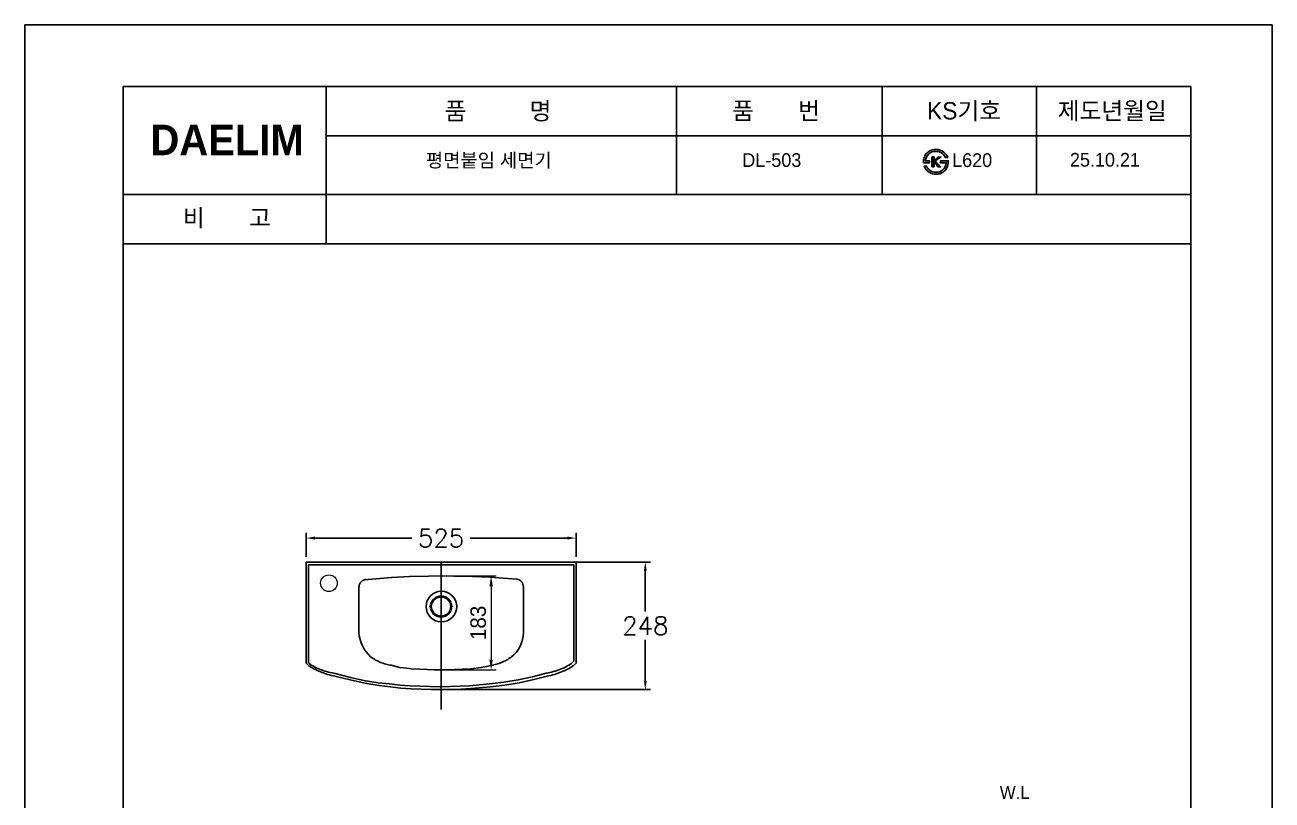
# Model space of a CAD drawing. Extents: x 66329 to 68754, y 58068 to 61499.
# Drawn here: x 66329 to 68754, y 59990 to 61499 of the extents above; entities that cross this region are included whole.
import ezdxf
from ezdxf.enums import TextEntityAlignment as Align
from ezdxf.lldxf.tags import DXFTag

# ---------------------------------------------------------------- set-up
doc = ezdxf.new("R2010")
doc.units = 0
doc.header["$MEASUREMENT"] = 0
doc.linetypes.add('CENTER', pattern=[50.8, 31.75, -6.35, 6.35, -6.35])
doc.layers.get('0').update_dxf_attribs({"linetype": 'CONTINUOUS'})
doc.layers.get('Defpoints').update_dxf_attribs({"linetype": 'CONTINUOUS'})
for name, color, linetype in [('001', 7, 'CONTINUOUS'), ('CENTER', 1, 'CONTINUOUS'), ('Dim', 4, 'CONTINUOUS'), ('LINE', 7, 'CONTINUOUS'), ('TEXT', 7, 'CONTINUOUS'), ('YA', 7, 'CONTINUOUS')]:
    doc.layers.add(name, color=color, linetype=linetype)
doc.layers.add('AM_3', color=6, linetype='AM_ISO02W050', lineweight=20)
doc.layers.add('외형선', color=4, linetype='CONTINUOUS', lineweight=40)
doc.styles.add('ARIAL', font='arial.ttf')
doc.styles.add('h', font='', dxfattribs={"height": 30})
doc.styles.get("Standard").update_dxf_attribs({"font": 'txt.shx', "bigfont": 'ghs.shx'})
doc.styles.add('스타일1', font='txt.shx', dxfattribs={"bigfont": 'ghs.shx'})
doc.styles.add('타이틀', font='H2GTRM.TTF', dxfattribs={"height": 25})
doc.styles.get('h').set_extended_font_data('Haansoft Batang')
tags = doc.linetypes.add('AM_ISO02W050', pattern=[7.5, 6, -1.5]).pattern_tags.tags
tags[6:7] = [DXFTag(74, 4), DXFTag(75, 0), DXFTag(340, '0'), DXFTag(46, 1.0), DXFTag(50, 0.0), DXFTag(44, 0.0), DXFTag(45, 0.0)]
tags[4:5] = [DXFTag(74, 4), DXFTag(75, 0), DXFTag(340, '0'), DXFTag(46, 1.0), DXFTag(50, 0.0), DXFTag(44, 0.0), DXFTag(45, 0.0)]
tags = doc.linetypes.add('Amconstr', pattern=[9999, 9999, 0]).pattern_tags.tags
tags[6:7] = [DXFTag(74, 4), DXFTag(75, 0), DXFTag(340, '0'), DXFTag(46, 1.0), DXFTag(50, 0.0), DXFTag(44, 0.0), DXFTag(45, 0.0)]
tags[4:5] = [DXFTag(74, 4), DXFTag(75, 0), DXFTag(340, '0'), DXFTag(46, 1.0), DXFTag(50, 0.0), DXFTag(44, 0.0), DXFTag(45, 0.0)]
doc.dimstyles.new('____ ______ 01', dxfattribs={"dimtxt": 35, "dimasz": 17, "dimexe": 10, "dimexo": 5, "dimgap": 0.09, "dimtad": 0, "dimtih": 1, "dimtoh": 1, "dimdec": 0, "dimzin": 0, "dimdsep": 46, "dimtxsty": 'ARIAL', "dimcen": 0.09, "dimadec": 0, "dimazin": 0, "dimtfac": 1, "dimtdec": 4, "dimtofl": 0, "dimtmove": 0, "dimatfit": 3, "dimfxl": 0, "dimtolj": 1, "dimtzin": 0, "dimarcsym": 0})
doc.dimstyles.new('AM_ISO$0', dxfattribs={"dimtxt": 3, "dimasz": 20, "dimexe": 10, "dimexo": 0.5, "dimgap": 10, "dimtad": 1, "dimdec": 0, "dimdsep": 46, "dimtxsty": 'h', "dimcen": -5, "dimclrd": 256, "dimclre": 256, "dimclrt": 256, "dimadec": 0, "dimazin": 2, "dimtp": 0.1, "dimtm": 0.1, "dimtfac": 0.71, "dimtdec": 0, "dimtmove": 0, "dimatfit": 3, "dimfxl": 0, "dimlwd": -1, "dimlwe": -1, "dimarcsym": 0})

# ---------------------------------------------------------------- blocks, each defined once
blk = doc.blocks.new('*D16')
at = {"layer": 'Defpoints', "color": 0}
for p in [(67383.2, 60453.6), (67535.4, 60453.6), (67138.2, 60205.6)]:
    blk.add_point(p, dxfattribs=at)
at = {"layer": 'Dim', "color": 0, "lineweight": -2}
for p, q in [((67393.2, 60453.6), (67545.4, 60453.6)), ((67535.4, 60436.6), (67535.4, 60357.1)), ((67535.4, 60222.6), (67535.4, 60302.1)), ((67148.2, 60205.6), (67545.4, 60205.6))]:
    blk.add_line(p, q, dxfattribs=at)
at = {"layer": 'Dim', "color": 0}
for points in [[(67532.5, 60436.6), (67538.2, 60436.6), (67535.4, 60453.6)], [(67532.5, 60222.6), (67538.2, 60222.6), (67535.4, 60205.6)]]:
    blk.add_solid(points, dxfattribs=at)
at = {"layer": 'Dim', "color": 0, "insert": (67535.4, 60329.6), "char_height": 35, "attachment_point": 5}
blk.add_mtext('\\A1;248', dxfattribs=at)
blk = doc.blocks.new('*D20')
at = {"layer": 'Defpoints', "color": 0}
for p in [(66875.7, 60500.2), (66875.7, 60453.6), (67400.7, 60453.6)]:
    blk.add_point(p, dxfattribs=at)
at = {"layer": 'Dim', "color": 0, "lineweight": -2}
for p, q in [((66875.7, 60463.6), (66875.7, 60510.2)), ((66892.7, 60500.2), (67081.5, 60500.2)), ((67383.7, 60500.2), (67194.8, 60500.2)), ((67400.7, 60463.6), (67400.7, 60510.2))]:
    blk.add_line(p, q, dxfattribs=at)
at = {"layer": 'Dim', "color": 0}
for points in [[(66892.7, 60503.1), (66892.7, 60497.4), (66875.7, 60500.2)], [(67383.7, 60503.1), (67383.7, 60497.4), (67400.7, 60500.2)]]:
    blk.add_solid(points, dxfattribs=at)
at = {"layer": 'Dim', "color": 0, "insert": (67138.2, 60500.2), "char_height": 35, "attachment_point": 5}
blk.add_mtext('\\A1;525', dxfattribs=at)
blk = doc.blocks.new('*D22')
at = {"layer": 'AM_3', "color": 0, "linetype": 'ByBlock'}
for p, q in [((67138.7, 60426.6), (67245.5, 60426.6)), ((67235.5, 60406.6), (67235.5, 60263.6)), ((67141, 60243.6), (67245.5, 60243.6))]:
    blk.add_line(p, q, dxfattribs=at)
at = {"layer": 'AM_3', "color": 0}
for points in [[(67232.2, 60406.6), (67238.8, 60406.6), (67235.5, 60426.6)], [(67232.2, 60263.6), (67238.8, 60263.6), (67235.5, 60243.6)]]:
    blk.add_solid(points, dxfattribs=at)
at = {"layer": 'Defpoints', "color": 0}
for p in [(67138.2, 60426.6), (67140.5, 60243.6), (67235.5, 60243.6)]:
    blk.add_point(p, dxfattribs=at)
at = {"layer": 'AM_3', "color": 0, "insert": (67210.5, 60335.1), "char_height": 30, "attachment_point": 5, "rotation": 90, "style": 'h'}
blk.add_mtext('183', dxfattribs=at)

msp = doc.modelspace()

# ---------------------------------------------------------------- hatches: boundary and pattern name
at = {"layer": 'Dim'}
h = msp.add_hatch(color=0, dxfattribs=at)
h.dxf.hatch_style = 1
edge = h.paths.add_edge_path()
edge.add_spline(control_points=[(68086.7, 61247.7), (68090.4, 61251.1), (68095.1, 61252.7), (68100.7, 61252.7)], knot_values=[9, 9, 9, 9, 10, 10, 10, 10], degree=3, periodic=0)
edge.add_spline(control_points=[(68100.7, 61252.7), (68105.3, 61252.7), (68109.5, 61251.3), (68113.2, 61248.4)], knot_values=[8, 8, 8, 8, 9, 9, 9, 9], degree=3, periodic=0)
edge.add_spline(control_points=[(68113.2, 61248.4), (68116.2, 61246), (68118.1, 61243.4), (68119, 61240.6)], knot_values=[7, 7, 7, 7, 8, 8, 8, 8], degree=3, periodic=0)
edge.add_spline(control_points=[(68119, 61240.6), (68119, 61240.6), (68123.7, 61240.6), (68123.7, 61240.6)], knot_values=[6.00001, 6.00001, 6.00001, 6.00001, 7, 7, 7, 7], degree=3, periodic=0)
edge.add_spline(control_points=[(68123.7, 61240.6), (68121.9, 61245.1), (68119.3, 61248.7), (68115.8, 61251.4)], knot_values=[5, 5, 5, 5, 6, 6, 6, 6], degree=3, periodic=0)
edge.add_spline(control_points=[(68115.8, 61251.4), (68111.6, 61254.7), (68106.4, 61256.4), (68100.3, 61256.5)], knot_values=[4, 4, 4, 4, 5, 5, 5, 5], degree=3, periodic=0)
edge.add_spline(control_points=[(68100.3, 61256.5), (68096.3, 61256.5), (68092.7, 61255.7), (68089.5, 61254.2)], knot_values=[3, 3, 3, 3, 4, 4, 4, 4], degree=3, periodic=0)
edge.add_spline(control_points=[(68089.5, 61254.2), (68086.5, 61252.8), (68084, 61250.8), (68081.9, 61248.3)], knot_values=[2, 2, 2, 2, 3, 3, 3, 3], degree=3, periodic=0)
edge.add_spline(control_points=[(68081.9, 61248.3), (68079.9, 61245.9), (68078.5, 61243.2), (68077.5, 61240)], knot_values=[1, 1, 1, 1, 2, 2, 2, 2], degree=3, periodic=0)
edge.add_spline(control_points=[(68077.5, 61240), (68076.6, 61237), (68076.3, 61233.8), (68076.5, 61230.5)], knot_values=[0, 0, 0, 0, 1, 1, 1, 1], degree=3, periodic=0)
edge.add_spline(control_points=[(68076.5, 61230.5), (68076.5, 61230.5), (68076.5, 61230.5), (68076.5, 61230.5), (68076.5, 61230.5), (68088.4, 61230.5), (68088.4, 61230.5), (68088.4, 61230.5), (68088.4, 61234), (68088.4, 61234), (68088.4, 61234), (68080.6, 61234), (68080.6, 61234), (68080.9, 61239.7), (68082.9, 61244.3), (68086.7, 61247.7)], knot_values=[10, 10, 10, 10, 10.99996, 10.99996, 10.99996, 11.99996, 11.99996, 11.99996, 12.99996, 12.99996, 12.99996, 13.99996, 13.99996, 13.99996, 14.99996, 14.99996, 14.99996, 14.99996], degree=3, periodic=0)
h = msp.add_hatch(color=0, dxfattribs=at)
h.dxf.hatch_style = 1
edge = h.paths.add_edge_path()
edge.add_spline(control_points=[(68101.6, 61212.1), (68096.6, 61211.8), (68092.3, 61213.1), (68088.7, 61215.9)], knot_values=[8, 8, 8, 8, 9, 9, 9, 9], degree=3, periodic=0)
edge.add_spline(control_points=[(68088.7, 61215.9), (68086.2, 61217.9), (68084.1, 61220.6), (68082.3, 61224)], knot_values=[7, 7, 7, 7, 8, 8, 8, 8], degree=3, periodic=0)
edge.add_spline(control_points=[(68082.3, 61224), (68082.3, 61224), (68077.8, 61224), (68077.8, 61224)], knot_values=[6.00001, 6.00001, 6.00001, 6.00001, 7, 7, 7, 7], degree=3, periodic=0)
edge.add_spline(control_points=[(68077.8, 61224), (68079.9, 61218.8), (68083.1, 61214.8), (68087.5, 61212)], knot_values=[5, 5, 5, 5, 6, 6, 6, 6], degree=3, periodic=0)
edge.add_spline(control_points=[(68087.5, 61212), (68091.5, 61209.4), (68096.2, 61208.1), (68101.6, 61208.2)], knot_values=[4, 4, 4, 4, 5, 5, 5, 5], degree=3, periodic=0)
edge.add_spline(control_points=[(68101.6, 61208.2), (68104.9, 61208.2), (68108, 61208.8), (68111, 61210.2)], knot_values=[3, 3, 3, 3, 4, 4, 4, 4], degree=3, periodic=0)
edge.add_spline(control_points=[(68111, 61210.2), (68113.8, 61211.5), (68116.3, 61213.3), (68118.4, 61215.7)], knot_values=[2, 2, 2, 2, 3, 3, 3, 3], degree=3, periodic=0)
edge.add_spline(control_points=[(68118.4, 61215.7), (68120.5, 61218), (68122.1, 61220.8), (68123.2, 61223.9)], knot_values=[1, 1, 1, 1, 2, 2, 2, 2], degree=3, periodic=0)
edge.add_spline(control_points=[(68123.2, 61223.9), (68124.4, 61227.1), (68124.9, 61230.5), (68124.8, 61234)], knot_values=[0, 0, 0, 0, 1, 1, 1, 1], degree=3, periodic=0)
edge.add_spline(control_points=[(68124.8, 61234), (68124.8, 61234), (68124.8, 61234), (68124.8, 61234), (68124.8, 61234), (68109.4, 61234), (68109.4, 61234), (68109.4, 61234), (68109.4, 61230.5), (68109.4, 61230.5), (68109.4, 61230.5), (68120.6, 61230.5), (68120.6, 61230.5), (68120.1, 61224.5), (68117.8, 61219.8), (68113.6, 61216.4)], knot_values=[10, 10, 10, 10, 10.99996, 10.99996, 10.99996, 11.99996, 11.99996, 11.99996, 12.99996, 12.99996, 12.99996, 13.99996, 13.99996, 13.99996, 14.99996, 14.99996, 14.99996, 14.99996], degree=3, periodic=0)
edge.add_spline(control_points=[(68113.6, 61216.4), (68110.1, 61213.5), (68106.1, 61212.1), (68101.6, 61212.1)], knot_values=[9, 9, 9, 9, 10, 10, 10, 10], degree=3, periodic=0)
h = msp.add_hatch(color=0, dxfattribs=at)
h.dxf.hatch_style = 1
h.paths.add_polyline_path([(68097.1, 61235.1), (68097.1, 61241.8), (68092.7, 61241.8), (68092.7, 61222.9), (68097.1, 61222.9), (68097.1, 61229.6), (68099.2, 61231.4), (68104.6, 61222.9), (68109.7, 61222.9), (68099.2, 61234.2), (68110.2, 61241.6), (68104.4, 61241.6)])

# ---------------------------------------------------------------- linework, layer by layer
msp.add_circle((67138.8, 60366.9), 29.8)
at = {"layer": '001', "color": 7}
for points in [[(67400.7, 60453.6), (66875.7, 60453.6)], [(66875.7, 60453.6), (66875.7, 60256.5)], [(66880.6, 60448.3), (66880.6, 60257.6)], [(67396.4, 60448.3), (66880.6, 60448.3)], [(67396.4, 60260.5), (67396.4, 60448.3)], [(67400.7, 60256.5), (67400.7, 60453.6)], [(66992.2, 60419.6), (66991.9, 60419.6), (66991.6, 60419.6), (66991.2, 60419.5), (66990.9, 60419.5), (66990.6, 60419.4), (66990.3, 60419.3), (66990, 60419.3), (66989.6, 60419.2), (66989.3, 60419.1), (66989, 60419), (66988.7, 60418.9), (66988.3, 60418.8), (66988, 60418.6), (66987.7, 60418.5), (66987.4, 60418.4), (66987.1, 60418.2), (66986.7, 60418.1), (66986.4, 60417.9), (66986.1, 60417.7), (66985.8, 60417.5), (66985.5, 60417.4), (66985.2, 60417.2), (66984.9, 60417), (66984.6, 60416.8), (66984.3, 60416.5), (66984.1, 60416.3), (66983.8, 60416.1), (66983.5, 60415.8), (66983.2, 60415.6), (66983, 60415.3), (66982.7, 60415.1), (66982.5, 60414.8), (66982.2, 60414.5), (66982, 60414.3), (66981.8, 60414), (66981.5, 60413.7), (66981.3, 60413.4), (66981.1, 60413.1), (66980.9, 60412.8), (66980.7, 60412.5), (66980.5, 60412.2), (66980.4, 60411.9), (66980.2, 60411.6), (66980, 60411.2), (66979.9, 60410.9), (66979.7, 60410.6), (66979.6, 60410.3), (66979.5, 60409.9), (66979.4, 60409.6), (66979.3, 60409.3), (66979.2, 60408.9), (66979.1, 60408.6), (66979, 60408.3), (66978.9, 60407.9), (66978.8, 60407.6), (66978.8, 60407.3), (66978.7, 60407), (66978.7, 60406.6), (66978.6, 60406.3), (66978.6, 60406), (66978.6, 60405.6), (66978.5, 60405.3), (66978.5, 60405), (66978.5, 60404.7)], [(67285.3, 60420.4), (67233, 60423.9), (67199.6, 60425.4), (67162.7, 60426.3), (67138.2, 60426.6), (67113.6, 60426), (67076.7, 60425.2), (67041.5, 60423.8), (66988.7, 60418.9)], [(67298.2, 60405.5), (67298.2, 60405.8), (67298.1, 60406.1), (67298.1, 60406.5), (67298.1, 60406.8), (67298.1, 60407.1), (67298, 60407.4), (67298, 60407.8), (67297.9, 60408.1), (67297.9, 60408.4), (67297.8, 60408.8), (67297.7, 60409.1), (67297.6, 60409.4), (67297.5, 60409.8), (67297.4, 60410.1), (67297.3, 60410.4), (67297.2, 60410.8), (67297.1, 60411.1), (67296.9, 60411.4), (67296.8, 60411.7), (67296.6, 60412.1), (67296.5, 60412.4), (67296.3, 60412.7), (67296.1, 60413), (67296, 60413.3), (67295.8, 60413.6), (67295.6, 60413.9), (67295.4, 60414.2), (67295.2, 60414.5), (67294.9, 60414.8), (67294.7, 60415.1), (67294.5, 60415.4), (67294.2, 60415.6), (67294, 60415.9), (67293.7, 60416.2), (67293.5, 60416.4), (67293.2, 60416.7), (67292.9, 60416.9), (67292.6, 60417.1), (67292.4, 60417.4), (67292.1, 60417.6), (67291.8, 60417.8), (67291.5, 60418), (67291.2, 60418.2), (67290.9, 60418.4), (67290.6, 60418.5), (67290.3, 60418.7), (67289.9, 60418.9), (67289.6, 60419), (67289.3, 60419.2), (67289, 60419.3), (67288.7, 60419.5), (67288.3, 60419.6), (67288, 60419.7), (67287.7, 60419.8), (67287.4, 60419.9), (67287.1, 60420), (67286.7, 60420.1), (67286.4, 60420.2), (67286.1, 60420.2), (67285.8, 60420.3), (67285.4, 60420.3), (67285.1, 60420.4), (67284.8, 60420.4), (67284.5, 60420.4)], [(66978.5, 60404.7), (66978.4, 60316.5)], [(67298.2, 60316.5), (67298.2, 60405.5)], [(66875.7, 60256.5), (66881.2, 60251.5), (66884.2, 60249.5), (66887.3, 60247.7), (66890.5, 60245.9), (66893.8, 60244.2), (66897, 60242.5), (66900.4, 60241), (66903.8, 60239.6), (66907.2, 60238.3), (66910.6, 60237), (66914.1, 60235.9), (66917.6, 60234.8), (66921.1, 60233.9), (66924.7, 60233.1), (66928.2, 60232.3), (66931.8, 60231.7)], [(66880.6, 60257.6), (66885.4, 60253.1), (66885.4, 60253.1), (66888.5, 60251.3), (66888.5, 60251.3), (66891.8, 60249.6), (66895, 60248), (66898.4, 60246.4), (66901.8, 60245), (66905.2, 60243.7), (66908.6, 60242.4), (66912.1, 60241.3), (66915.6, 60240.3), (66919.1, 60239.3), (66922.7, 60238.5), (66926.2, 60237.8), (66929.8, 60237.1)], [(67001.9, 60268.6), (67004.1, 60267.1), (67006.3, 60265.6), (67008.6, 60264.3), (67010.9, 60262.9), (67013.3, 60261.7), (67015.7, 60260.5), (67018.1, 60259.4), (67020.6, 60258.4), (67023.1, 60257.4), (67025.6, 60256.5), (67028.2, 60255.7), (67030.7, 60254.9), (67033.3, 60254.2), (67035.9, 60253.6), (67038.5, 60253.1), (67041.1, 60252.6)], [(67041.1, 60252.6), (67058.2, 60248.2), (67071.4, 60246.8), (67080, 60245.9), (67096.5, 60244.9), (67111.5, 60244.2), (67124.3, 60243.8), (67133.5, 60243.6), (67138.2, 60243.6), (67142.8, 60243.6), (67152.1, 60243.8), (67164.8, 60244.2), (67179.8, 60244.9), (67196.3, 60245.9), (67215.9, 60248.4), (67226.8, 60250.2), (67235.5, 60252.5)], [(67235.5, 60252.5), (67238.1, 60253), (67240.7, 60253.5), (67243.3, 60254.1), (67245.9, 60254.8), (67248.4, 60255.6), (67251, 60256.4), (67253.5, 60257.3), (67256, 60258.3), (67258.5, 60259.3), (67260.9, 60260.5), (67263.3, 60261.6), (67265.7, 60262.9), (67268, 60264.2), (67270.3, 60265.6), (67272.5, 60267), (67274.7, 60268.5)], [(67342.5, 60237.1), (67346.1, 60237.8), (67349.6, 60238.5), (67353.2, 60239.3), (67356.7, 60240.3), (67360.2, 60241.3), (67363.7, 60242.4), (67367.1, 60243.7), (67370.6, 60245), (67373.9, 60246.4), (67377.3, 60248), (67380.6, 60249.6), (67383.8, 60251.3), (67387, 60253.1), (67390.1, 60255), (67391.6, 60255.9), (67396.4, 60260.5)], [(67344.5, 60231.7), (67348.1, 60232.3), (67351.6, 60233.1), (67355.2, 60233.9), (67358.7, 60234.8), (67362.2, 60235.9), (67365.7, 60237), (67369.1, 60238.3), (67372.6, 60239.6), (67375.9, 60241), (67379.3, 60242.5), (67382.6, 60244.2), (67385.8, 60245.9), (67389, 60247.7), (67392.1, 60249.5), (67395.2, 60251.5), (67400.7, 60256.5)], [(66929.8, 60237.1), (66962, 60228.8), (66991.5, 60222.4), (67015.8, 60218.7), (67037.6, 60216.4), (67058, 60213.8), (67077.8, 60212.4), (67116.9, 60211.2), (67136.2, 60211), (67155.4, 60211.2), (67174.6, 60211.8), (67193.8, 60212.8), (67232.1, 60216.3), (67260.2, 60219.5), (67288.3, 60224.2), (67316.3, 60230.4), (67342.5, 60237.1)], [(66931.8, 60231.7), (66964, 60223.4), (66993.5, 60217), (67017.8, 60213.2), (67039.6, 60211), (67060, 60208.4), (67079.8, 60207), (67118.9, 60205.8), (67138.2, 60205.6), (67157.4, 60205.8), (67176.6, 60206.4), (67195.8, 60207.3), (67234.1, 60210.9), (67262.2, 60214.1), (67290.3, 60218.8), (67318.3, 60225), (67344.5, 60231.7)]]:
    msp.add_lwpolyline(points, dxfattribs=at)
at = {"layer": 'AM_3', "color": 0}
msp.add_circle((66920.1, 60412.4), 16.2, dxfattribs=at)
at = {"layer": 'CENTER', "color": 0, "linetype": 'CENTER', "ltscale": 40}
msp.add_lwpolyline([(67138.2, 60453.6), (67138.2, 60166.3)], dxfattribs=at)
at = {"layer": 'LINE', "linetype": 'Amconstr'}
msp.add_line((68596.2, 58210.9), (68596.2, 61378.9), dxfattribs=at)
at = {"layer": 'LINE'}
for centre, radius, start, end in [((67049.3, 60321.5), 71.1, 183.9975, 228.153), ((67236.7, 60316.8), 61.5, 308.2242, 359.7608)]:
    msp.add_arc(centre, radius, start, end, dxfattribs=at)
at = {"layer": 'YA', "color": 7}
for p, q in [((68596.2, 61378.9), (66520.2, 61378.9)), ((66520.2, 60308.7), (66520.2, 61378.9)), ((66914.7, 61072.9), (66914.7, 61378.9)), ((67596.2, 61168.5), (67596.2, 61378.5)), ((67996.2, 61168.5), (67996.2, 61378.5)), ((67996.2, 61168.5), (67996.2, 61378.5)), ((68296.2, 61168.5), (68296.2, 61378.5)), ((68296.2, 61168.5), (68296.2, 61378.5)), ((68596.2, 61282.9), (66914.7, 61282.9)), ((68596.2, 61168.9), (66520.2, 61168.9)), ((68596.2, 61072.9), (66520.2, 61072.9)), ((68596.2, 61072.9), (66520.2, 61072.9)), ((66520.2, 58210.9), (66520.2, 60308.7))]:
    msp.add_line(p, q, dxfattribs=at)
at = {"layer": 'YA', "color": 0}
msp.add_lwpolyline([(66328.9, 58068.4), (68754.4, 58068.4), (68754.4, 61498.7), (66328.9, 61498.7)], close=True, dxfattribs=at)
at = {"layer": 'YA', "color": 7}
msp.add_lwpolyline([(68097.1, 61235.1), (68104.4, 61241.6), (68110.2, 61241.6), (68099.2, 61234.2), (68109.7, 61222.9), (68104.6, 61222.9), (68099.2, 61231.4), (68097.1, 61229.6), (68097.1, 61222.9), (68092.7, 61222.9), (68092.7, 61241.8), (68097.1, 61241.8), (68097.1, 61235.1)], close=True, dxfattribs=at)
for points in [[(68076.5, 61230.5), (68076.3, 61233.8), (68076.6, 61237), (68077.5, 61240), (68078.5, 61243.2), (68079.9, 61245.9), (68081.9, 61248.3), (68084, 61250.8), (68086.5, 61252.8), (68089.5, 61254.2), (68092.7, 61255.7), (68096.3, 61256.5), (68100.3, 61256.5), (68106.4, 61256.4), (68111.6, 61254.7), (68115.8, 61251.4), (68119.3, 61248.7), (68121.9, 61245.1), (68123.7, 61240.6), (68123.7, 61240.6), (68119, 61240.6), (68119, 61240.6), (68118.1, 61243.4), (68116.2, 61246), (68113.2, 61248.4), (68109.5, 61251.3), (68105.3, 61252.7), (68100.7, 61252.7), (68095.1, 61252.7), (68090.4, 61251.1), (68086.7, 61247.7), (68082.9, 61244.3), (68080.9, 61239.7), (68080.6, 61234), (68080.6, 61234), (68088.4, 61234), (68088.4, 61234), (68088.4, 61234), (68088.4, 61230.5), (68088.4, 61230.5), (68088.4, 61230.5), (68076.5, 61230.5), (68076.5, 61230.5), (68076.5, 61230.5), (68076.5, 61230.5), (68076.5, 61230.5)], [(68124.8, 61234), (68124.9, 61230.5), (68124.4, 61227.1), (68123.2, 61223.9), (68122.1, 61220.8), (68120.5, 61218), (68118.4, 61215.7), (68116.3, 61213.3), (68113.8, 61211.5), (68111, 61210.2), (68108, 61208.8), (68104.9, 61208.2), (68101.6, 61208.2), (68096.2, 61208.1), (68091.5, 61209.4), (68087.5, 61212), (68083.1, 61214.8), (68079.9, 61218.8), (68077.8, 61224), (68077.8, 61224), (68082.3, 61224), (68082.3, 61224), (68084.1, 61220.6), (68086.2, 61217.9), (68088.7, 61215.9), (68092.3, 61213.1), (68096.6, 61211.8), (68101.6, 61212.1), (68106.1, 61212.1), (68110.1, 61213.5), (68113.6, 61216.4), (68117.8, 61219.8), (68120.1, 61224.5), (68120.6, 61230.5), (68120.6, 61230.5), (68109.4, 61230.5), (68109.4, 61230.5), (68109.4, 61230.5), (68109.4, 61234), (68109.4, 61234), (68109.4, 61234), (68124.8, 61234), (68124.8, 61234), (68124.8, 61234), (68124.8, 61234), (68124.8, 61234)]]:
    msp.add_open_spline(points, degree=3, knots=[0, 0, 0, 0, 1, 1, 1, 2, 2, 2, 3, 3, 3, 4, 4, 4, 5, 5, 5, 6, 6, 6, 7, 7, 7, 8, 8, 8, 9, 9, 9, 10, 10, 10, 11, 11, 11, 12, 12, 12, 13, 13, 13, 14, 14, 14, 15, 15, 15, 15], dxfattribs=at)
at = {"layer": '외형선', "color": 0}
msp.add_circle((67138.2, 60366.9), 19.7, dxfattribs=at)

# ---------------------------------------------------------------- texts
at = {"layer": 'Dim', "color": 0, "char_height": 33.819, "attachment_point": 1, "style": '스타일1'}
for s, insert in [('{\\fGulim|b0|i0|c129|p50;품          명}', (67145.1, 61348.1)), ('{\\fGulim|b0|i0|c129|p50;품       번}', (67704.1, 61348.6)), ('{\\fGulim|b0|i0|c129|p50;KS기호}', (68083.4, 61348.6)), ('{\\fGulim|b0|i0|c129|p50;제도년월일}', (68337.5, 61348.6)), ('{\\fGulim|b0|i0|c129|p50;비       고}', (66636.2, 61140.3))]:
    msp.add_mtext(s, dxfattribs=dict(at, insert=insert))
for s, insert, width in [('{\\fGulim|b0|i0|c129|p50;     \\H0.79087x;평면붙임 세면기}', (67047.3, 61248.7), 375.088), ('{\\fGulim|b0|i0|c129|p50;   \\H0.79087x;DL-503}', (67687.2, 61249.1), 702.697), ('{\\fGulim|b0|i0|c129|p50;   \\H0.79087x;L620}', (68095.3, 61249), 702.697), ('{\\fGulim|b0|i0|c129|p50;   \\H0.79087x;25.10.21}', (68324.4, 61249.7), 702.697)]:
    msp.add_mtext(s, dxfattribs=dict(at, insert=insert, width=width))
at = {"layer": 'TEXT', "color": 7, "style": '타이틀'}
msp.add_text('W.L', height=25, dxfattribs=at).set_placement((68253.9, 60005.2), align=Align.MIDDLE)
at = {"layer": 'YA', "color": 7, "insert": (66573, 61304.7), "char_height": 59.437, "width": 290.871, "attachment_point": 1, "style": 'h'}
msp.add_mtext('{\\fHYGraphic-Medium|b1|i0|c129|p18;DAELIM}', dxfattribs=at)

# ---------------------------------------------------------------- dimensions: what is measured, and where the dimension line sits
at = {"layer": 'AM_3', "color": 0}
dim = msp.add_linear_dim(base=(67235.5, 60243.6), p1=(67138.2, 60426.6), p2=(67140.5, 60243.6), angle=90, dimstyle='AM_ISO$0', override={"dimclrd": 0, "dimclre": 0, "dimclrt": 0}, dxfattribs=at)
dim.commit()
dim.dimension.update_dxf_attribs({"geometry": '*D22', "text_midpoint": (67210.5, 60335.1)})
at = {"layer": 'Dim', "color": 0}
dim = msp.add_linear_dim(base=(66875.7, 60500.2), p1=(67400.7, 60453.6), p2=(66875.7, 60453.6), dimstyle='____ ______ 01', override={"dimtxt": 35, "dimasz": 17, "dimexe": 10, "dimexo": 10, "dimgap": 10, "dimtad": 0, "dimtih": 1, "dimtoh": 0, "dimtxsty": 'Standard'}, dxfattribs=at)
dim.commit()
dim.dimension.update_dxf_attribs({"geometry": '*D20', "text_midpoint": (67138.2, 60500.2), "dimtype": 160})
dim = msp.add_linear_dim(base=(67535.4, 60453.6), p1=(67138.2, 60205.6), p2=(67383.2, 60453.6), angle=270, dimstyle='____ ______ 01', override={"dimtxt": 35, "dimasz": 17, "dimexe": 10, "dimexo": 10, "dimgap": 10, "dimtad": 0, "dimtih": 1, "dimtoh": 0, "dimtxsty": 'Standard'}, dxfattribs=at)
dim.commit()
dim.dimension.update_dxf_attribs({"geometry": '*D16', "text_midpoint": (67535.4, 60329.6)})

doc.saveas('drawing.dxf')
